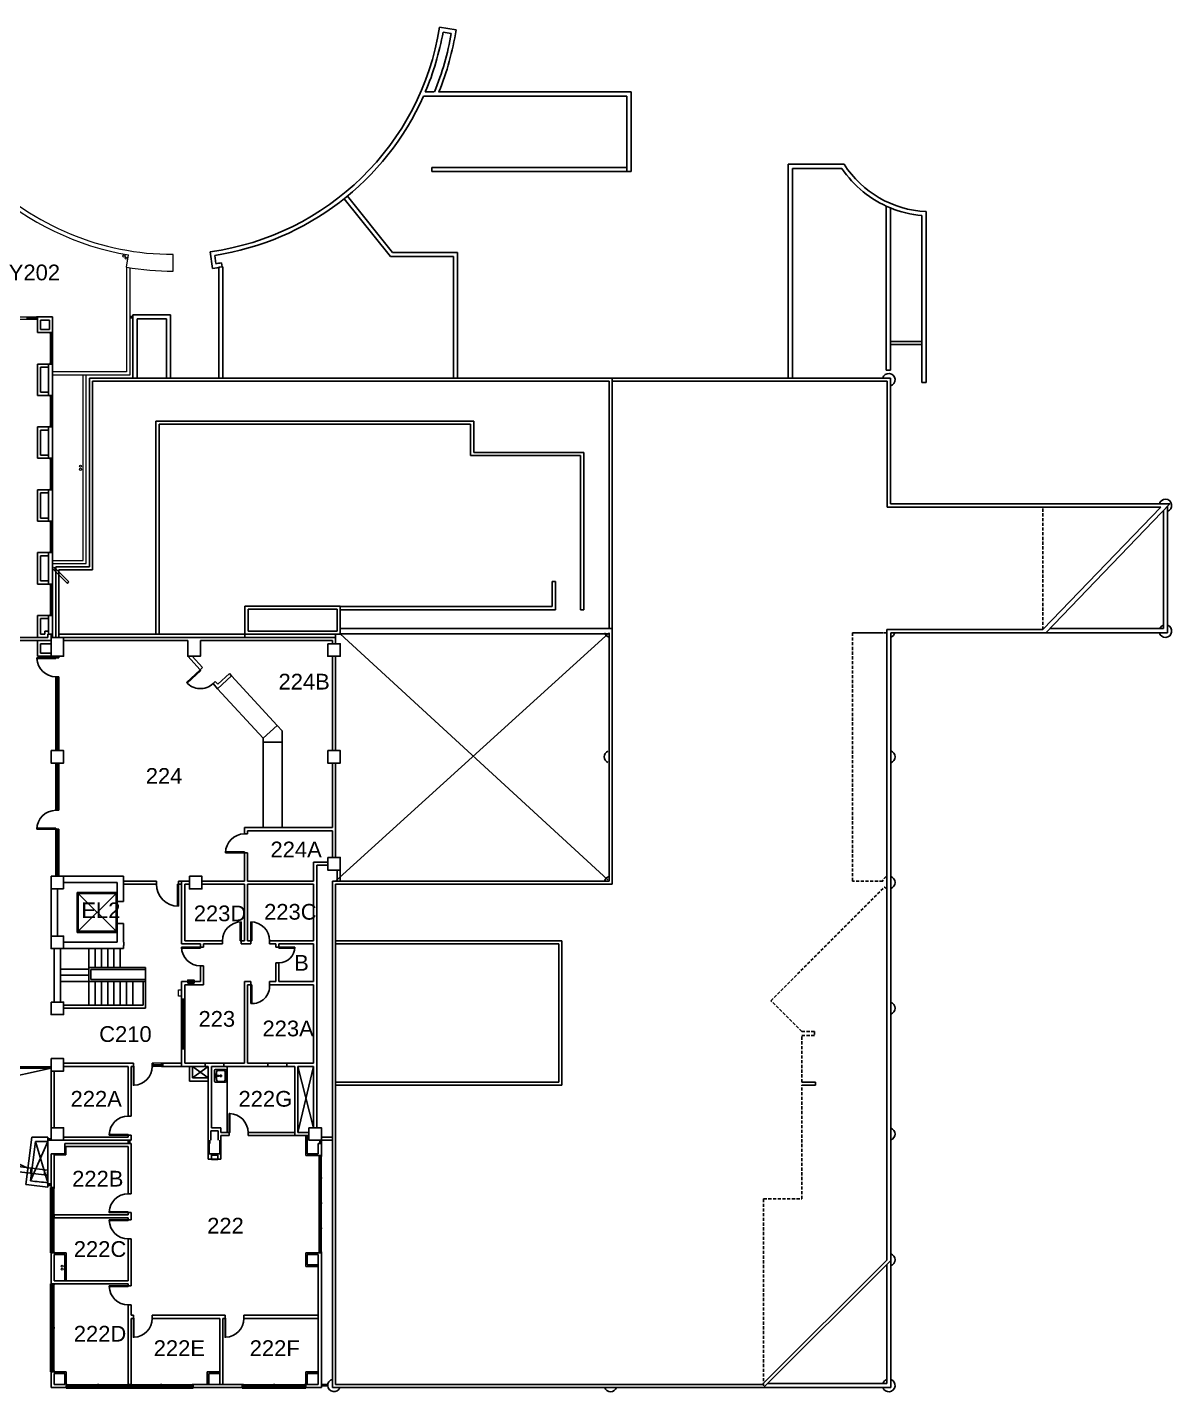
# Model space of a CAD drawing. Header units: inches. Extents: x -5348 to -704, y -6710 to -3321.
# Drawn here: x -2888 to -704, y -5925 to -3321 of the extents above; entities that cross this region are included whole.
import ezdxf

# ---------------------------------------------------------------- set-up
doc = ezdxf.new("R2010")
doc.units = ezdxf.units.IN
doc.header["$LTSCALE"] = 48
doc.header["$MEASUREMENT"] = 0
doc.linetypes.add('HIDDEN2', pattern=[0.1875, 0.125, -0.0625])
for name, color, linetype in [('A-DOOR', 4, 'Continuous'), ('A-FLOR-CASE', 3, 'Continuous'), ('A-FLOR-OPNG', 1, 'Continuous'), ('A-GLAZ-FRME', 6, 'Continuous'), ('A-GLAZ-FRME-EXTR', 2, 'Continuous'), ('A-GLAZ-GLSS', 3, 'Continuous'), ('A-PFLR-TEXT', 7, 'Continuous'), ('A-ROOF-2', 2, 'Continuous'), ('A-WALL', 5, 'Continuous'), ('A-WALL-BELOW', 2, 'HIDDEN2'), ('AE-COLS', 3, 'Continuous'), ('AE-FLOR-STRS', 2, 'Continuous'), ('AE-ROOF', 1, 'Continuous'), ('AE-WALL', 3, 'Continuous'), ('F-hydrant', 1, 'Continuous')]:
    doc.layers.add(name, color=color, linetype=linetype)
for name, color, linetype, lineweight in [('A-FLOR-joint', 1, 'Continuous', 25), ('A-GLAZ-SILL', 6, 'Continuous', 5), ('A-PHONE', 1, 'Continuous', 5), ('A-Wall-Blow', 3, 'Continuous', 13), ('A-Wall-Comp', 8, 'Continuous', 25), ('AE-GLAZ', 1, 'Continuous', 13), ('AN-FLOR-HRAL', 4, 'Continuous', 5), ('P-EQPM-2', 2, 'Continuous', 13)]:
    doc.layers.add(name, color=color, linetype=linetype, lineweight=lineweight)
doc.styles.add('ATT', font='txt')
doc.styles.get("Standard").update_dxf_attribs({"font": 'arial.ttf'})

# ---------------------------------------------------------------- blocks, each defined once
blk = doc.blocks.new('d_dr90')
blk.add_lwpolyline([(0, 0), (0.033, 0), (0.033, 1), (0, 1)], close=True)
blk.add_arc((0, 0), 1, 0, 88.09085)
blk = doc.blocks.new('15PSNK03')
at = {"color": 0, "linetype": 'ByBlock'}
for p, q in [((0, 10.75), (0, -10.25)), ((20.5, 12.25), (1.5, 12.25)), ((2, -1.25), (2, 1.75)), ((9, 0.75), (3, 1.75)), ((4, 1.5), (4, 7.75)), ((7, 10.75), (17.5, 10.75)), ((9, -0.25), (9, 0.75)), ((20.5, 7.75), (20.5, -7.25)), ((22, -10.25), (22, 10.75)), ((1.5, -11.75), (20.5, -11.75)), ((3, -1.25), (9, -0.25)), ((4, -7.25), (4, -1)), ((17.5, -10.25), (7, -10.25))]:
    blk.add_line(p, q, dxfattribs=at)
for centre, radius in [((2.5, 2.75), 1), ((12, 0.25), 1.5), ((2.5, -2.25), 1)]:
    blk.add_circle(centre, radius, dxfattribs=at)
for centre, radius, start, end in [((1.5, 10.75), 1.5, 90, 180), ((7, 7.75), 3, 90, 180), ((17.5, 7.75), 3, 0, 90), ((20.5, 10.75), 1.5, 0, 90), ((1.5, -10.25), 1.5, 180, 270), ((7, -7.25), 3, 180, 270), ((17.5, -7.25), 3, 270, 0), ((20.5, -10.25), 1.5, 270, 0)]:
    blk.add_arc(centre, radius, start, end, dxfattribs=at)
at = {"color": 0, "linetype": 'ByBlock', "style": 'ATT'}
for tag, p, flags in [('ROOM_NUMBER', (0, -31), 1), ('ITEM', (0, -22), 3)]:
    blk.add_attdef(tag, p, '', height=6, dxfattribs=dict(at, flags=flags))

msp = doc.modelspace()

# ---------------------------------------------------------------- linework, layer by layer
at = {"layer": 'A-DOOR'}
for p, q in [((-2558.1, -4547.1), (-2584.6, -4571.5)), ((-2556.8, -4548.6), (-2583.3, -4573)), ((-2556.8, -4548.6), (-2558.1, -4547.1)), ((-2833.8, -4849.4), (-2869.8, -4849.4)), ((-2833.8, -4851.4), (-2869.8, -4851.4)), ((-2833.8, -4849.4), (-2833.8, -4851.4)), ((-2473.8, -4894.4), (-2509.8, -4894.4)), ((-2473.8, -4896.4), (-2509.8, -4896.4)), ((-2473.8, -4894.4), (-2473.8, -4896.4)), ((-2601.8, -4956.4), (-2601.8, -4998.4)), ((-2601.8, -4956.4), (-2599.8, -4956.4)), ((-2599.8, -4956.4), (-2599.8, -4998.4)), ((-2481.8, -5064.4), (-2481.8, -5028.4)), ((-2479.8, -5064.4), (-2479.8, -5028.4)), ((-2461.8, -5064.4), (-2461.8, -5028.4)), ((-2459.8, -5064.4), (-2459.8, -5028.4)), ((-2557.8, -5076.4), (-2593.8, -5076.4)), ((-2557.8, -5078.4), (-2593.8, -5078.4)), ((-2557.8, -5078.4), (-2557.8, -5076.4)), ((-2481.8, -5064.4), (-2479.8, -5064.4)), ((-2459.8, -5064.4), (-2461.8, -5064.4)), ((-2407.8, -5078.4), (-2407.8, -5076.4)), ((-2407.8, -5076.4), (-2377.8, -5076.4)), ((-2407.8, -5078.4), (-2377.8, -5078.4)), ((-2459.8, -5148.4), (-2461.8, -5148.4)), ((-2461.8, -5148.4), (-2461.8, -5184.4)), ((-2459.8, -5148.4), (-2459.8, -5184.4))]:
    msp.add_line(p, q, dxfattribs=at)
for centre, radius, start, end in [((-2558.1, -4547.1), 36, 222.618, 312.618), ((-2833.8, -4851.4), 36, 90, 180), ((-2473.8, -4896.4), 36, 90, 180), ((-2599.8, -4956.4), 42, 180, 270), ((-2479.8, -5064.4), 36, 90, 180), ((-2461.8, -5064.4), 36, 0, 90), ((-2557.8, -5076.4), 36, 180, 270), ((-2407.8, -5076.4), 30, 270, 0), ((-2459.3, -5150.9), 33.6, 265.7747, 4.2253)]:
    msp.add_arc(centre, radius, start, end, dxfattribs=at)
at = {"layer": 'A-FLOR-CASE'}
msp.add_line((-2506.8, -5430.4), (-2506.8, -5304.4), dxfattribs=at)
at = {"layer": 'A-FLOR-joint'}
for p, q in [((-2686.8, -3872.4), (-2692.8, -3872.4)), ((-2686.8, -3875.4), (-2692.8, -3875.4)), ((-2842.8, -4479.4), (-2842.8, -4485.4)), ((-2839.8, -4479.4), (-2839.8, -4485.4)), ((-2827.8, -4479.4), (-2472.8, -4479.4)), ((-2472.8, -4479.4), (-2472.8, -4485.4)), ((-2299.8, -4485.4), (-2299.8, -4479.4)), ((-3072.9, -4491.4), (-2868.8, -4491.4)), ((-3058.8, -4485.4), (-2868.8, -4485.4)), ((-2296.8, -4929.4), (-2296.8, -4950.4)), ((-2290.8, -4929.4), (-2290.8, -4950.4)), ((-2848.8, -5442.4), (-2842.8, -5442.4)), ((-2326.8, -5439.4), (-2305.8, -5439.4)), ((-2848.8, -5445.4), (-2695.8, -5445.4)), ((-2848.8, -5526.6), (-2848.8, -5447.4)), ((-2810.8, -5451.4), (-2695.8, -5451.4)), ((-2695.8, -5451.4), (-2695.8, -5445.4)), ((-2692.8, -5451.4), (-2692.8, -5445.4)), ((-2542.8, -5451.4), (-2542.8, -5445.4)), ((-2539.8, -5451.4), (-2539.8, -5445.4)), ((-2520.8, -5451.4), (-2520.8, -5445.4)), ((-2518.8, -5451.4), (-2518.8, -5445.4)), ((-2356.8, -5451.4), (-2356.8, -5445.4)), ((-2353.8, -5451.4), (-2353.8, -5445.4)), ((-2329.8, -5451.4), (-2329.8, -5445.4)), ((-2326.8, -5451.4), (-2326.8, -5445.4)), ((-2326.8, -5445.4), (-2305.8, -5445.4)), ((-2848.8, -5528.6), (-2842.8, -5528.6)), ((-2848.8, -5531.6), (-2842.8, -5531.6)), ((-2326.8, -5911.4), (-2314.8, -5911.4)), ((-2326.8, -5914.4), (-2314.8, -5914.4))]:
    msp.add_line(p, q, dxfattribs=at)
at = {"layer": 'A-FLOR-OPNG'}
for p, q in [((-2790.8, -5046.4), (-2718.8, -4974.4)), ((-2718.8, -5046.4), (-2790.8, -4974.4)), ((-3298.8, -5307.4), (-2887, -5498.7)), ((-2842.8, -5307.4), (-3298.8, -5409.4)), ((-2572.8, -5326.4), (-2542.8, -5304.4)), ((-2572.8, -5304.4), (-2542.8, -5326.4)), ((-2881.9, -5522.9), (-2848.8, -5447.4)), ((-2848.8, -5526.6), (-2872.6, -5447.4))]:
    msp.add_line(p, q, dxfattribs=at)
at = {"layer": 'A-GLAZ-FRME'}
for points in [[(-2870.8, -3877.9), (-2870.8, -3873.4), (-2868.8, -3873.4), (-2868.8, -3877.9)], [(-2839.8, -3905.4), (-2844.3, -3905.4), (-2844.3, -3903.4), (-2839.8, -3903.4)], [(-2839.8, -3963.4), (-2844.3, -3963.4), (-2844.3, -3961.4), (-2839.8, -3961.4)], [(-2839.8, -4025.4), (-2844.3, -4025.4), (-2844.3, -4023.4), (-2839.8, -4023.4)], [(-2839.8, -4083.4), (-2844.3, -4083.4), (-2844.3, -4081.4), (-2839.8, -4081.4)], [(-2839.8, -4145.4), (-2844.3, -4145.4), (-2844.3, -4143.4), (-2839.8, -4143.4)], [(-2839.8, -4203.4), (-2844.3, -4203.4), (-2844.3, -4201.4), (-2839.8, -4201.4)], [(-2839.8, -4265.4), (-2844.3, -4265.4), (-2844.3, -4263.4), (-2839.8, -4263.4)], [(-2839.8, -4323.4), (-2844.3, -4323.4), (-2844.3, -4321.4), (-2839.8, -4321.4)], [(-2839.8, -4385.4), (-2844.3, -4385.4), (-2844.3, -4383.4), (-2839.8, -4383.4)], [(-2839.8, -4443.4), (-2844.3, -4443.4), (-2844.3, -4441.4), (-2839.8, -4441.4)], [(-2326.8, -5476.4), (-2331.3, -5476.4), (-2331.3, -5474.4), (-2326.8, -5474.4)], [(-2326.8, -5518.4), (-2331.3, -5518.4), (-2331.3, -5516.4), (-2326.8, -5516.4)], [(-2836.8, -5537.4), (-2841.3, -5537.4), (-2841.3, -5535.4), (-2836.8, -5535.4)], [(-2326.8, -5566.4), (-2331.3, -5566.4), (-2331.3, -5564.4), (-2326.8, -5564.4)], [(-2836.8, -5591.4), (-2841.3, -5591.4), (-2841.3, -5589.4), (-2836.8, -5589.4)], [(-2326.8, -5614.4), (-2331.3, -5614.4), (-2331.3, -5612.4), (-2326.8, -5612.4)], [(-2836.8, -5658.4), (-2841.3, -5658.4), (-2841.3, -5660.4), (-2836.8, -5660.4)], [(-2326.8, -5660.4), (-2331.3, -5660.4), (-2331.3, -5658.4), (-2326.8, -5658.4)], [(-2836.8, -5721.4), (-2841.3, -5721.4), (-2841.3, -5719.4), (-2836.8, -5719.4)], [(-2836.8, -5804.4), (-2841.3, -5804.4), (-2841.3, -5802.4), (-2836.8, -5802.4)], [(-2836.8, -5887.4), (-2841.3, -5887.4), (-2841.3, -5885.4), (-2836.8, -5885.4)], [(-2811.8, -5911.4), (-2811.8, -5915.9), (-2813.8, -5915.9), (-2813.8, -5911.4)], [(-2751.8, -5911.4), (-2751.8, -5915.9), (-2753.8, -5915.9), (-2753.8, -5911.4)], [(-2691.8, -5911.4), (-2691.8, -5915.9), (-2693.8, -5915.9), (-2693.8, -5911.4)], [(-2633.8, -5911.4), (-2633.8, -5915.9), (-2631.8, -5915.9), (-2631.8, -5911.4)], [(-2573.8, -5911.4), (-2573.8, -5915.9), (-2571.8, -5915.9), (-2571.8, -5911.4)], [(-2475.8, -5911.4), (-2475.8, -5915.9), (-2477.8, -5915.9), (-2477.8, -5911.4)], [(-2415.8, -5911.4), (-2415.8, -5915.9), (-2417.8, -5915.9), (-2417.8, -5911.4)], [(-2356.8, -5911.4), (-2356.8, -5915.9), (-2358.8, -5915.9), (-2358.8, -5911.4)]]:
    msp.add_lwpolyline(points, close=True, dxfattribs=at)
at = {"layer": 'A-GLAZ-FRME-EXTR'}
for points in [[(-2647.8, -5304.4), (-2647.8, -5298.4), (-2649.8, -5298.4), (-2649.8, -5304.4)], [(-2629.8, -5304.4), (-2629.8, -5298.4), (-2631.8, -5298.4), (-2631.8, -5304.4)]]:
    msp.add_lwpolyline(points, close=True, dxfattribs=at)
at = {"layer": 'A-GLAZ-GLSS'}
for p, q in [((-2889.8, -3875.6), (-2870.8, -3875.6)), ((-2842.1, -3905.4), (-2842.1, -3961.4)), ((-2842.1, -4025.4), (-2842.1, -4081.4)), ((-2842.1, -4145.4), (-2842.1, -4201.4)), ((-2842.1, -4265.4), (-2842.1, -4321.4)), ((-2842.1, -4385.4), (-2842.1, -4441.4)), ((-2593.8, -5142.4), (-2593.8, -5175.9)), ((-2593.8, -5175.9), (-2587.8, -5175.9)), ((-2590.8, -5175.9), (-2590.8, -5270.9)), ((-2593.8, -5304.4), (-2593.8, -5270.9)), ((-2593.8, -5270.9), (-2587.8, -5270.9)), ((-2631.8, -5301.4), (-2647.8, -5301.4)), ((-2329.1, -5516.4), (-2329.1, -5476.4)), ((-2329.1, -5564.4), (-2329.1, -5518.4)), ((-2839.1, -5589.4), (-2839.1, -5537.4)), ((-2329.1, -5612.4), (-2329.1, -5566.4)), ((-2839.1, -5591.4), (-2839.1, -5658.4)), ((-2329.1, -5658.4), (-2329.1, -5614.4)), ((-2839.1, -5802.4), (-2839.1, -5721.4)), ((-2839.1, -5885.4), (-2839.1, -5804.4)), ((-2811.8, -5913.6), (-2753.8, -5913.6)), ((-2751.8, -5913.6), (-2693.8, -5913.6)), ((-2633.8, -5913.6), (-2691.8, -5913.6)), ((-2573.8, -5913.6), (-2631.8, -5913.6)), ((-2475.8, -5913.6), (-2417.8, -5913.6)), ((-2415.8, -5913.6), (-2358.8, -5913.6))]:
    msp.add_line(p, q, dxfattribs=at)
at = {"layer": 'A-GLAZ-SILL'}
for p, q in [((-3022.8, -3873.4), (-2868.8, -3873.4)), ((-3022.8, -3877.9), (-2868.8, -3877.9)), ((-2844.3, -3903.4), (-2844.3, -3963.4)), ((-2839.8, -3903.4), (-2839.8, -3963.4)), ((-2844.3, -4023.4), (-2844.3, -4083.4)), ((-2839.8, -4023.4), (-2839.8, -4083.4)), ((-2844.3, -4143.4), (-2844.3, -4203.4)), ((-2839.8, -4143.4), (-2839.8, -4203.4)), ((-2844.3, -4263.4), (-2844.3, -4323.4)), ((-2839.8, -4263.4), (-2839.8, -4323.4)), ((-2844.3, -4383.4), (-2844.3, -4443.4)), ((-2839.8, -4383.4), (-2839.8, -4443.4)), ((-2631.8, -5298.4), (-2647.8, -5298.4)), ((-2631.8, -5304.4), (-2647.8, -5304.4)), ((-2331.3, -5660.4), (-2331.3, -5474.4)), ((-2326.8, -5660.4), (-2326.8, -5474.4)), ((-2843.8, -5660.4), (-2843.8, -5535.4)), ((-2842.8, -5535.4), (-2843.8, -5535.4)), ((-2841.3, -5660.4), (-2841.3, -5535.4)), ((-2836.8, -5660.4), (-2836.8, -5535.4)), ((-2842.8, -5660.4), (-2843.8, -5660.4)), ((-2843.8, -5887.4), (-2843.8, -5719.4)), ((-2842.8, -5719.4), (-2843.8, -5719.4)), ((-2841.3, -5887.4), (-2841.3, -5719.4)), ((-2836.8, -5887.4), (-2836.8, -5719.4)), ((-2842.8, -5887.4), (-2843.8, -5887.4)), ((-2813.8, -5911.4), (-2571.8, -5911.4)), ((-2477.8, -5911.4), (-2356.8, -5911.4)), ((-2813.8, -5915.9), (-2571.8, -5915.9)), ((-2813.8, -5918.4), (-2813.8, -5917.4)), ((-2813.8, -5918.4), (-2571.8, -5918.4)), ((-2571.8, -5918.4), (-2571.8, -5917.4)), ((-2477.8, -5915.9), (-2356.8, -5915.9)), ((-2477.8, -5917.4), (-2477.8, -5918.4)), ((-2477.8, -5918.4), (-2356.8, -5918.4)), ((-2356.8, -5918.4), (-2356.8, -5917.4))]:
    msp.add_line(p, q, dxfattribs=at)
at = {"layer": 'A-PHONE', "ltscale": 10}
msp.add_lwpolyline([(-2593.8, -5158.1), (-2593.8, -5170.1), (-2599.8, -5170.1), (-2599.8, -5158.1)], close=True, dxfattribs=at)
at = {"layer": 'A-ROOF-2'}
msp.add_line((-2642.6, -4479.4), (-2636.6, -4479.4), dxfattribs=at)
at = {"layer": 'A-WALL'}
for p, q in [((-2868.8, -3873.4), (-2868.8, -3903.4)), ((-2868.8, -3873.4), (-2839.8, -3873.4)), ((-2862.8, -3879.4), (-2862.8, -3897.4)), ((-2862.8, -3879.4), (-2845.8, -3879.4)), ((-2845.8, -3897.4), (-2845.8, -3879.4)), ((-2839.8, -3903.4), (-2839.8, -3873.4)), ((-2868.8, -3903.4), (-2839.8, -3903.4)), ((-2862.8, -3897.4), (-2845.8, -3897.4)), ((-2868.8, -3963.4), (-2868.8, -4023.4)), ((-2845.8, -3963.4), (-2868.8, -3963.4)), ((-2847.8, -3969.4), (-2862.8, -3969.4)), ((-2862.8, -3969.4), (-2862.8, -4017.4)), ((-2847.8, -4023.4), (-2847.8, -3963.4)), ((-2846.8, -3963.4), (-2839.8, -3963.4)), ((-2839.8, -4023.4), (-2839.8, -3963.4)), ((-2845.8, -4023.4), (-2868.8, -4023.4)), ((-2847.8, -4017.4), (-2862.8, -4017.4)), ((-2846.8, -4023.4), (-2839.8, -4023.4)), ((-2845.8, -4083.4), (-2868.8, -4083.4)), ((-2868.8, -4083.4), (-2868.8, -4143.4)), ((-2862.8, -4089.4), (-2862.8, -4137.4)), ((-2847.8, -4089.4), (-2862.8, -4089.4)), ((-2847.8, -4143.4), (-2847.8, -4083.4)), ((-2846.8, -4083.4), (-2839.8, -4083.4)), ((-2839.8, -4143.4), (-2839.8, -4083.4)), ((-2847.8, -4137.4), (-2862.8, -4137.4)), ((-2845.8, -4143.4), (-2868.8, -4143.4)), ((-2846.8, -4143.4), (-2839.8, -4143.4)), ((-2845.8, -4203.4), (-2868.8, -4203.4)), ((-2868.8, -4203.4), (-2868.8, -4263.4)), ((-2862.8, -4209.4), (-2862.8, -4257.4)), ((-2847.8, -4209.4), (-2862.8, -4209.4)), ((-2847.8, -4263.4), (-2847.8, -4203.4)), ((-2846.8, -4203.4), (-2839.8, -4203.4)), ((-2839.8, -4263.4), (-2839.8, -4203.4)), ((-2845.8, -4263.4), (-2868.8, -4263.4)), ((-2847.8, -4257.4), (-2862.8, -4257.4)), ((-2846.8, -4263.4), (-2839.8, -4263.4)), ((-2845.8, -4323.4), (-2868.8, -4323.4)), ((-2868.8, -4323.4), (-2868.8, -4383.4)), ((-2847.8, -4383.4), (-2847.8, -4323.4)), ((-2846.8, -4323.4), (-2839.8, -4323.4)), ((-2839.8, -4383.4), (-2839.8, -4323.4)), ((-2862.8, -4329.4), (-2862.8, -4377.4)), ((-2847.8, -4329.4), (-2862.8, -4329.4)), ((-2845.8, -4383.4), (-2868.8, -4383.4)), ((-2847.8, -4377.4), (-2862.8, -4377.4)), ((-2846.8, -4383.4), (-2839.8, -4383.4)), ((-2845.8, -4443.4), (-2868.8, -4443.4)), ((-2868.8, -4443.4), (-2868.8, -4485.4)), ((-2862.8, -4449.4), (-2862.8, -4479.4)), ((-2847.8, -4449.4), (-2862.8, -4449.4)), ((-2847.8, -4479.4), (-2847.8, -4443.4)), ((-2846.8, -4443.4), (-2839.8, -4443.4)), ((-2839.8, -4479.4), (-2839.8, -4443.4)), ((-2862.8, -4479.4), (-2854.8, -4479.4)), ((-2847.8, -4473.4), (-2854.8, -4473.4)), ((-2854.8, -4479.4), (-2854.8, -4473.4)), ((-2839.8, -4479.4), (-2848.8, -4479.4)), ((-2848.8, -4485.4), (-2848.8, -4479.4)), ((-2868.8, -4485.4), (-2848.8, -4485.4)), ((-2868.8, -4491.4), (-2842.8, -4491.4)), ((-2868.8, -4521.4), (-2868.8, -4491.4)), ((-2862.8, -4515.4), (-2862.8, -4497.4)), ((-2862.8, -4497.4), (-2842.8, -4497.4)), ((-2842.8, -4521.4), (-2868.8, -4521.4)), ((-2842.8, -4515.4), (-2862.8, -4515.4)), ((-2842.8, -5313.4), (-2842.8, -5421.4)), ((-2836.8, -5313.4), (-2836.8, -5421.4)), ((-2818.8, -5298.4), (-2685.8, -5298.4)), ((-2818.8, -5304.4), (-2695.8, -5304.4)), ((-2726.8, -5298.4), (-2685.8, -5298.4)), ((-2695.8, -5399.4), (-2695.8, -5304.4)), ((-2689.8, -5304.4), (-2685.8, -5304.4)), ((-2689.8, -5399.4), (-2689.8, -5304.4)), ((-2685.8, -5304.4), (-2685.8, -5298.4)), ((-2629.8, -5298.4), (-2593.8, -5298.4)), ((-2629.8, -5304.4), (-2593.8, -5304.4)), ((-2578.8, -5304.4), (-2578.8, -5332.4)), ((-2572.8, -5304.4), (-2572.8, -5326.4)), ((-2512.8, -5298.4), (-2548.8, -5298.4)), ((-2548.8, -5298.4), (-2548.8, -5304.4)), ((-2548.8, -5304.4), (-2542.8, -5304.4)), ((-2542.8, -5304.4), (-2542.8, -5445.4)), ((-2536.8, -5421.4), (-2536.8, -5304.4)), ((-2536.8, -5304.4), (-2512.8, -5304.4)), ((-2512.8, -5304.4), (-2512.8, -5298.4)), ((-2578.8, -5332.4), (-2542.8, -5332.4)), ((-2572.8, -5326.4), (-2542.8, -5326.4)), ((-2695.8, -5399.4), (-2689.8, -5399.4)), ((-2890.8, -5529.8), (-2879.7, -5439.4)), ((-2848.8, -5439.4), (-2879.7, -5439.4)), ((-2848.8, -5447.4), (-2848.8, -5439.4)), ((-2818.8, -5439.4), (-2695.8, -5439.4)), ((-2695.8, -5439.4), (-2695.8, -5435.4)), ((-2695.8, -5435.4), (-2689.8, -5435.4)), ((-2689.8, -5445.4), (-2689.8, -5435.4)), ((-2537.8, -5427.4), (-2523.8, -5427.4)), ((-2537.8, -5427.4), (-2537.8, -5445.4)), ((-2518.8, -5421.4), (-2536.8, -5421.4)), ((-2523.8, -5445.4), (-2523.8, -5427.4)), ((-2518.8, -5430.4), (-2518.8, -5421.4)), ((-2502.8, -5430.4), (-2518.8, -5430.4)), ((-2502.8, -5436.4), (-2518.8, -5436.4)), ((-2518.8, -5436.4), (-2518.8, -5445.4)), ((-2502.8, -5430.4), (-2502.8, -5436.4)), ((-2466.8, -5430.4), (-2466.8, -5436.4)), ((-2377.8, -5430.4), (-2466.8, -5430.4)), ((-2377.8, -5436.4), (-2466.8, -5436.4)), ((-2356.8, -5436.4), (-2356.8, -5445.4)), ((-2353.8, -5436.4), (-2353.8, -5445.4)), ((-2881.9, -5522.9), (-2872.6, -5447.4)), ((-2848.8, -5447.4), (-2872.6, -5447.4)), ((-2818.8, -5445.4), (-2689.8, -5445.4)), ((-2816.8, -5451.4), (-2695.8, -5451.4)), ((-2816.8, -5471.4), (-2816.8, -5451.4)), ((-2814.8, -5457.4), (-2695.8, -5457.4)), ((-2814.8, -5473.4), (-2814.8, -5457.4)), ((-2695.8, -5451.4), (-2689.8, -5451.4)), ((-2695.8, -5547.4), (-2695.8, -5457.4)), ((-2689.8, -5547.4), (-2689.8, -5451.4)), ((-2542.8, -5451.4), (-2542.8, -5481.4)), ((-2540.8, -5451.4), (-2540.8, -5471.4)), ((-2520.8, -5451.4), (-2520.8, -5471.4)), ((-2518.8, -5451.4), (-2518.8, -5481.4)), ((-2356.8, -5451.4), (-2356.8, -5474.4)), ((-2353.8, -5451.4), (-2353.8, -5471.4)), ((-2332.8, -5471.4), (-2332.8, -5451.4)), ((-2332.8, -5451.4), (-2326.8, -5451.4)), ((-2326.8, -5474.4), (-2326.8, -5451.4)), ((-3066.3, -5485.8), (-2856, -5511.6)), ((-3064.3, -5476), (-2854.8, -5501.7)), ((-2842.8, -5535.4), (-2842.8, -5471.4)), ((-2842.8, -5471.4), (-2816.8, -5471.4)), ((-2836.8, -5535.4), (-2836.8, -5473.4)), ((-2836.8, -5473.4), (-2814.8, -5473.4)), ((-2518.8, -5481.4), (-2542.8, -5481.4)), ((-2520.8, -5471.4), (-2540.8, -5471.4)), ((-2326.8, -5474.4), (-2356.8, -5474.4)), ((-2332.8, -5471.4), (-2353.8, -5471.4)), ((-2848.8, -5534.6), (-2848.8, -5526.6)), ((-2842.8, -5535.4), (-2836.8, -5535.4)), ((-2695.8, -5547.4), (-2689.8, -5547.4)), ((-2836.8, -5587.4), (-2695.8, -5587.4)), ((-2836.8, -5587.4), (-2836.8, -5593.4)), ((-2836.8, -5593.4), (-2695.8, -5593.4)), ((-2695.8, -5587.4), (-2695.8, -5583.4)), ((-2695.8, -5583.4), (-2689.8, -5583.4)), ((-2695.8, -5597.4), (-2695.8, -5593.4)), ((-2695.8, -5597.4), (-2689.8, -5597.4)), ((-2689.8, -5597.4), (-2689.8, -5583.4)), ((-2695.8, -5633.4), (-2689.8, -5633.4)), ((-2695.8, -5633.4), (-2695.8, -5713.4)), ((-2689.8, -5633.4), (-2689.8, -5723.4)), ((-2813.8, -5660.4), (-2842.8, -5660.4)), ((-2842.8, -5660.4), (-2842.8, -5719.4)), ((-2816.8, -5663.4), (-2836.8, -5663.4)), ((-2836.8, -5713.4), (-2836.8, -5663.4)), ((-2816.8, -5713.4), (-2816.8, -5663.4)), ((-2813.8, -5713.4), (-2813.8, -5660.4)), ((-2326.8, -5660.4), (-2356.8, -5660.4)), ((-2356.8, -5660.4), (-2356.8, -5686.4)), ((-2332.8, -5663.4), (-2353.8, -5663.4)), ((-2353.8, -5663.4), (-2353.8, -5683.4)), ((-2332.8, -5911.4), (-2332.8, -5663.4)), ((-2326.8, -5889.4), (-2326.8, -5660.4)), ((-2356.8, -5686.4), (-2332.8, -5686.4)), ((-2353.8, -5683.4), (-2332.8, -5683.4)), ((-2842.8, -5719.4), (-2695.8, -5719.4)), ((-2836.8, -5713.4), (-2695.8, -5713.4)), ((-2695.8, -5719.4), (-2695.8, -5723.4)), ((-2695.8, -5723.4), (-2689.8, -5723.4)), ((-2695.8, -5759.4), (-2695.8, -5911.4)), ((-2695.8, -5759.4), (-2689.8, -5759.4)), ((-2689.8, -5759.4), (-2689.8, -5779.4)), ((-2689.8, -5779.4), (-2685.8, -5779.4)), ((-2685.8, -5785.4), (-2685.8, -5779.4)), ((-2649.8, -5785.4), (-2649.8, -5779.4)), ((-2649.8, -5779.4), (-2510.8, -5779.4)), ((-2510.8, -5785.4), (-2510.8, -5779.4)), ((-2474.8, -5779.4), (-2332.8, -5779.4)), ((-2474.8, -5785.4), (-2474.8, -5779.4)), ((-2689.8, -5785.4), (-2689.8, -5911.4)), ((-2685.8, -5785.4), (-2689.8, -5785.4)), ((-2649.8, -5785.4), (-2520.8, -5785.4)), ((-2520.8, -5785.4), (-2520.8, -5911.4)), ((-2514.8, -5785.4), (-2510.8, -5785.4)), ((-2514.8, -5785.4), (-2514.8, -5911.4)), ((-2474.8, -5785.4), (-2332.8, -5785.4)), ((-2813.8, -5887.4), (-2842.8, -5887.4)), ((-2842.8, -5887.4), (-2842.8, -5917.4)), ((-2816.8, -5890.4), (-2836.8, -5890.4)), ((-2836.8, -5890.4), (-2836.8, -5911.4)), ((-2836.8, -5911.4), (-2816.8, -5911.4)), ((-2816.8, -5911.4), (-2816.8, -5890.4)), ((-2813.8, -5917.4), (-2813.8, -5887.4)), ((-2695.8, -5911.4), (-2689.8, -5911.4)), ((-2695.8, -5911.4), (-2689.8, -5911.4)), ((-2477.8, -5911.4), (-2571.8, -5911.4)), ((-2571.8, -5917.4), (-2571.8, -5911.4)), ((-2544.8, -5887.4), (-2544.8, -5911.4)), ((-2544.8, -5887.4), (-2520.8, -5887.4)), ((-2541.8, -5890.4), (-2541.8, -5911.4)), ((-2541.8, -5890.4), (-2520.8, -5890.4)), ((-2477.8, -5917.4), (-2477.8, -5911.4)), ((-2356.8, -5887.4), (-2332.8, -5887.4)), ((-2356.8, -5887.4), (-2356.8, -5917.4)), ((-2356.8, -5911.4), (-2332.8, -5911.4)), ((-2353.8, -5890.4), (-2332.8, -5890.4)), ((-2353.8, -5890.4), (-2353.8, -5911.4)), ((-2326.8, -5889.4), (-2326.8, -5911.4)), ((-2326.8, -5907.4), (-2326.8, -5917.4)), ((-2813.8, -5917.4), (-2842.8, -5917.4)), ((-2477.8, -5917.4), (-2571.8, -5917.4)), ((-2356.8, -5917.4), (-2326.8, -5917.4))]:
    msp.add_line(p, q, dxfattribs=at)
for points in [[(-2392.8, -5298.4), (-2392.8, -5304.4), (-2428.8, -5304.4), (-2428.8, -5298.4)], [(-2888.1, -5507.7), (-2886.9, -5497.7), (-2880.9, -5498.5), (-2882.1, -5508.4)], [(-2856, -5511.6), (-2854.8, -5501.7), (-2848.8, -5502.4), (-2850, -5512.4)]]:
    msp.add_lwpolyline(points, close=True, dxfattribs=at)
for radius, start, end in [(2307, 263.0038, 264.0536), (2299, 263.2032, 264.0329)]:
    msp.add_arc((-2609.8, -3240), radius, start, end, dxfattribs=at)
at = {"layer": 'A-WALL-BELOW'}
for p, q in [((-949.6, -4470.4), (-949.6, -4236.4)), ((-1312.8, -4476.4), (-1312.8, -4950.4)), ((-1247.8, -4476.4), (-1312.8, -4476.4)), ((-1312.8, -4950.4), (-1312.8, -4476.4)), ((-1312.8, -4476.4), (-1255.4, -4476.4)), ((-1468.8, -5178.9), (-1252.3, -4961.9)), ((-1255.4, -4950.4), (-1312.8, -4950.4)), ((-1409.8, -5237.4), (-1468.8, -5178.9)), ((-1409.8, -5237.4), (-1385.8, -5237.4)), ((-1409.8, -5334.4), (-1409.8, -5245.4)), ((-1385.8, -5245.4), (-1409.8, -5245.4)), ((-1385.8, -5237.4), (-1385.8, -5245.4)), ((-1409.8, -5334.4), (-1383.8, -5334.4)), ((-1383.8, -5334.4), (-1409.8, -5334.4)), ((-1383.8, -5334.4), (-1383.8, -5340.4)), ((-1383.8, -5340.4), (-1383.8, -5334.4)), ((-1409.8, -5557.4), (-1409.8, -5340.4)), ((-1383.8, -5340.4), (-1409.8, -5340.4)), ((-1409.8, -5340.4), (-1383.8, -5340.4)), ((-1482.8, -5557.4), (-1482.8, -5917.4)), ((-1482.8, -5557.4), (-1409.8, -5557.4))]:
    msp.add_line(p, q, dxfattribs=at)
for start, end in [(109.4712, 165.5225), (225.0636, 250.5288)]:
    msp.add_arc((-1243.8, -4953.4), 12, start, end, dxfattribs=at)
at = {"layer": 'A-Wall-Blow'}
for p, q in [((-2698.8, -3778.7), (-2694.9, -3755)), ((-2609.8, -3786), (-2609.8, -3754.6)), ((-2698.8, -3778.7), (-2698.8, -3978.4)), ((-2692.8, -3779.7), (-2692.8, -3984.4)), ((-2698.8, -3978.4), (-2839.8, -3978.4)), ((-2692.8, -3984.4), (-2839.8, -3984.4)), ((-2781.8, -4338.4), (-2781.8, -3984.4)), ((-2775.8, -4344.4), (-2775.8, -3984.4)), ((-2839.8, -4338.4), (-2781.8, -4338.4)), ((-2839.8, -4344.4), (-2775.8, -4344.4)), ((-3292.8, -5307.4), (-2842.8, -5307.4))]:
    msp.add_line(p, q, dxfattribs=at)
for centre, radius, start, end in [((-2609.5, -3239.3), 514.7, 225.0748, 269.969), ((-2609.5, -3239.3), 522.7, 227.8111, 260.6015), ((-2609.8, -3240), 546, 260.6187, 270)]:
    msp.add_arc(centre, radius, start, end, dxfattribs=at)
at = {"layer": 'A-Wall-Comp'}
for p, q in [((-2101.3, -3320.5), (-2069.7, -3325.6)), ((-2094.7, -3329.7), (-2078.9, -3332.2)), ((-1743.8, -3452), (-2132.1, -3452)), ((-2111.3, -3444), (-2128.6, -3444)), ((-1795.8, -3444), (-2103.4, -3444)), ((-1735.8, -3444), (-2102.6, -3444)), ((-1743.8, -3588), (-1743.8, -3452)), ((-1735.8, -3444), (-1735.8, -3596)), ((-1743.8, -3588), (-2115.8, -3588)), ((-2115.8, -3596), (-2115.8, -3588)), ((-1743.8, -3588), (-1743.8, -3596)), ((-1329.3, -3582), (-1435.8, -3582)), ((-1435.8, -3990.4), (-1435.8, -3582)), ((-1333.6, -3590), (-1427.8, -3590)), ((-1427.8, -3990.4), (-1427.8, -3590)), ((-2115.8, -3596), (-1735.8, -3596)), ((-2277.2, -3642.7), (-2191, -3750.4)), ((-2283.4, -3647.8), (-2194.8, -3758.4)), ((-1248.8, -3975.4), (-1248.8, -3662)), ((-1240.8, -3975.4), (-1240.8, -3665.5)), ((-1172.8, -3998.4), (-1172.8, -3672.5)), ((-1180.8, -3998.4), (-1180.8, -3680)), ((-2535, -3780.9), (-2539.4, -3749.2)), ((-2191, -3750.4), (-2066.8, -3750.4)), ((-2066.8, -3990.4), (-2066.8, -3750.4)), ((-2528.2, -3771.8), (-2530.4, -3756)), ((-2516.5, -3778), (-2517.8, -3770.1)), ((-2194.8, -3758.4), (-2074.8, -3758.4)), ((-2194.8, -3758.4), (-2184.6, -3758.4)), ((-2074.8, -3990.4), (-2074.8, -3758.4)), ((-2522.8, -3779.1), (-2522.8, -3990.4)), ((-2516.5, -3778), (-2514.8, -3778)), ((-2514.8, -3778), (-2514.8, -3990.4)), ((-1240.8, -3920.4), (-1180.8, -3920.4)), ((-1240.8, -3926.4), (-1180.8, -3926.4)), ((-1248.8, -3975.4), (-1240.8, -3975.4)), ((-1180.8, -3998.4), (-1172.8, -3998.4))]:
    msp.add_line(p, q, dxfattribs=at)
for centre, radius, start, end in [((-2609.5, -3239.3), 514.7, 277.8294, 350.9216), ((-2609.5, -3239.3), 522.7, 336.9469, 350.0458), ((-2609.5, -3239.3), 538.7, 337.6692, 350.0741), ((-2609.5, -3239.3), 546.7, 338.0132, 350.9262), ((-2609.5, -3239.3), 522.7, 278.707, 335.9904), ((-1162.8, -3474.8), 206, 214.0064, 247.7505), ((-1162.8, -3474.8), 198, 212.7843, 267.105), ((-1162.8, -3474.8), 206, 247.7505, 264.9872), ((-2609.5, -3239.3), 538.7, 278.6822, 279.8107), ((-2609.5, -3239.3), 546.7, 277.8318, 279.7988)]:
    msp.add_arc(centre, radius, start, end, dxfattribs=at)
at = {"layer": 'AE-COLS'}
for p, q in [((-2842.8, -4941.4), (-2818.8, -4941.4)), ((-2842.8, -4965.4), (-2842.8, -4941.4)), ((-2818.8, -4941.4), (-2818.8, -4965.4)), ((-2842.8, -4965.4), (-2842.8, -5055.4)), ((-2818.8, -4965.4), (-2842.8, -4965.4)), ((-2830.8, -4965.4), (-2830.8, -5055.4)), ((-2716.8, -4989.4), (-2704.8, -4989.4)), ((-2716.8, -5031.4), (-2704.8, -5031.4))]:
    msp.add_line(p, q, dxfattribs=at)
for points in [[(-2842.8, -4485.4), (-2818.8, -4485.4), (-2818.8, -4521.4), (-2842.8, -4521.4), (-2842.8, -4485.4)], [(-2557.8, -4491.4), (-2557.8, -4521.4), (-2581.8, -4521.4), (-2581.8, -4491.4)], [(-2314.8, -4497.4), (-2290.8, -4497.4), (-2290.8, -4521.4), (-2314.8, -4521.4), (-2314.8, -4497.4)], [(-2842.8, -4701.4), (-2818.8, -4701.4), (-2818.8, -4725.4), (-2842.8, -4725.4), (-2842.8, -4701.4)], [(-2314.8, -4701.4), (-2290.8, -4701.4), (-2290.8, -4725.4), (-2314.8, -4725.4), (-2314.8, -4701.4)], [(-2314.8, -4905.4), (-2290.8, -4905.4), (-2290.8, -4929.4), (-2314.8, -4929.4), (-2314.8, -4905.4)], [(-2578.8, -4941.4), (-2554.8, -4941.4), (-2554.8, -4965.4), (-2578.8, -4965.4), (-2578.8, -4941.4)], [(-2842.8, -5055.4), (-2818.8, -5055.4), (-2818.8, -5079.4), (-2842.8, -5079.4), (-2842.8, -5055.4)], [(-2842.8, -5181.4), (-2818.8, -5181.4), (-2818.8, -5205.4), (-2842.8, -5205.4), (-2842.8, -5181.4)], [(-2842.8, -5289.4), (-2818.8, -5289.4), (-2818.8, -5313.4), (-2842.8, -5313.4), (-2842.8, -5289.4)], [(-2842.8, -5421.4), (-2818.8, -5421.4), (-2818.8, -5445.4), (-2842.8, -5445.4), (-2842.8, -5421.4)], [(-2350.8, -5421.4), (-2326.8, -5421.4), (-2326.8, -5445.4), (-2350.8, -5445.4), (-2350.8, -5421.4)]]:
    msp.add_lwpolyline(points, dxfattribs=at)
at = {"layer": 'AE-FLOR-STRS'}
for p, q in [((-2833.8, -4521.4), (-2833.8, -4524.4)), ((-2833.8, -4524.4), (-2827.8, -4524.4)), ((-2827.8, -4521.4), (-2827.8, -4524.4)), ((-2833.8, -4560.4), (-2827.8, -4560.4)), ((-2833.8, -4560.4), (-2833.8, -4701.4)), ((-2827.8, -4581.1), (-2833.8, -4581.1)), ((-2827.8, -4583.1), (-2833.8, -4583.1)), ((-2830.8, -4560.4), (-2830.8, -4581.1)), ((-2830.8, -4583.1), (-2830.8, -4639.7)), ((-2827.8, -4560.4), (-2827.8, -4701.4)), ((-2833.8, -4639.7), (-2827.8, -4639.7)), ((-2833.8, -4641.7), (-2827.8, -4641.7)), ((-2830.8, -4641.7), (-2830.8, -4699.4)), ((-2833.8, -4699.4), (-2827.8, -4699.4)), ((-2833.8, -4725.4), (-2833.8, -4815.4)), ((-2833.8, -4727.4), (-2827.8, -4727.4)), ((-2830.8, -4727.4), (-2830.8, -4787.4)), ((-2827.8, -4725.4), (-2827.8, -4815.4)), ((-2827.8, -4787.4), (-2833.8, -4787.4)), ((-2833.8, -4789.4), (-2827.8, -4789.4)), ((-2830.8, -4789.4), (-2830.8, -4813.4)), ((-2827.8, -4813.4), (-2833.8, -4813.4)), ((-2833.8, -4815.4), (-2827.8, -4815.4)), ((-2827.8, -4851.4), (-2833.8, -4851.4)), ((-2833.8, -4851.4), (-2833.8, -4941.4)), ((-2833.8, -4853.4), (-2827.8, -4853.4)), ((-2830.8, -4853.4), (-2830.8, -4939.4)), ((-2827.8, -4851.4), (-2827.8, -4941.4)), ((-2716.8, -4972.4), (-2792.8, -4972.4)), ((-2792.8, -4972.4), (-2792.8, -5048.4)), ((-2790.8, -4974.4), (-2790.8, -5046.4)), ((-2718.8, -4974.4), (-2790.8, -4974.4)), ((-2718.8, -5046.4), (-2718.8, -4974.4)), ((-2716.8, -5048.4), (-2716.8, -4972.4)), ((-2641.8, -4950.4), (-2704.8, -4950.4)), ((-2641.8, -4956.4), (-2704.8, -4956.4)), ((-2641.8, -4950.4), (-2641.8, -4956.4)), ((-2599.8, -4956.4), (-2599.8, -4950.4)), ((-2593.8, -4950.4), (-2599.8, -4950.4)), ((-2593.8, -4956.4), (-2599.8, -4956.4)), ((-2792.8, -5048.4), (-2716.8, -5048.4)), ((-2790.8, -5046.4), (-2718.8, -5046.4)), ((-2770.8, -5079.4), (-2770.8, -5142.4)), ((-2758.8, -5079.4), (-2758.8, -5115.4)), ((-2746.8, -5079.4), (-2746.8, -5115.4)), ((-2734.8, -5079.4), (-2734.8, -5115.4)), ((-2722.8, -5079.4), (-2722.8, -5115.4)), ((-2710.8, -5115.4), (-2710.8, -5079.4)), ((-2770.8, -5118.4), (-2824.8, -5118.4)), ((-2770.8, -5130.4), (-2824.8, -5130.4)), ((-2770.8, -5142.4), (-2824.8, -5142.4)), ((-2770.8, -5142.4), (-2770.8, -5187.4)), ((-2758.8, -5142.4), (-2758.8, -5187.4)), ((-2746.8, -5142.4), (-2746.8, -5187.4)), ((-2734.8, -5142.4), (-2734.8, -5187.4)), ((-2722.8, -5142.4), (-2722.8, -5187.4)), ((-2710.8, -5142.4), (-2710.8, -5187.4)), ((-2698.8, -5142.4), (-2698.8, -5187.4)), ((-2686.8, -5142.4), (-2686.8, -5187.4))]:
    msp.add_line(p, q, dxfattribs=at)
at = {"layer": 'AE-GLAZ'}
msp.add_line((-2502.8, -5430.4), (-2502.8, -5436.4), dxfattribs=at)
at = {"layer": 'AE-ROOF'}
for p, q in [((-2614.8, -3869.4), (-2686.8, -3869.4)), ((-2686.8, -3869.4), (-2686.8, -3990.4)), ((-2622.8, -3877.4), (-2678.8, -3877.4)), ((-2678.8, -3990.4), (-2678.8, -3877.4)), ((-2622.8, -3990.4), (-2622.8, -3877.4)), ((-2614.8, -3990.4), (-2614.8, -3869.4)), ((-1240.8, -3990.4), (-2769.8, -3990.4)), ((-2769.8, -3990.4), (-2769.8, -4350.4)), ((-1777.8, -3996.4), (-2763.8, -3996.4)), ((-2763.8, -3996.4), (-2763.8, -4356.4)), ((-1777.8, -3996.4), (-1777.8, -4468.4)), ((-1771.8, -3990.4), (-1771.8, -4468.4)), ((-1246.8, -3996.4), (-1771.8, -3996.4)), ((-1246.8, -3996.4), (-1246.8, -4236.4)), ((-1240.8, -3990.4), (-1240.8, -4230.4)), ((-2642.6, -4479.4), (-2642.6, -4072.3)), ((-2642.6, -4072.3), (-2036.1, -4072.3)), ((-2636.6, -4078.3), (-2042.1, -4078.3)), ((-2636.6, -4479.4), (-2636.6, -4078.3)), ((-2042.1, -4078.3), (-2042.1, -4138.3)), ((-2036.1, -4072.3), (-2036.1, -4132.3)), ((-2042.1, -4138.3), (-1832.1, -4138.3)), ((-2036.1, -4132.3), (-1826.1, -4132.3)), ((-1832.1, -4138.3), (-1832.1, -4432.4)), ((-1826.1, -4132.3), (-1826.1, -4432.4)), ((-724.3, -4236.4), (-1246.8, -4236.4)), ((-707.4, -4230.4), (-1240.8, -4230.4)), ((-949.6, -4470.4), (-724.3, -4236.4)), ((-707.4, -4230.4), (-944.3, -4476.4)), ((-719.8, -4468.4), (-719.8, -4243.3)), ((-711.8, -4235), (-711.8, -4476.4)), ((-2833.8, -4350.4), (-2769.8, -4350.4)), ((-2833.8, -4485.4), (-2833.8, -4350.4)), ((-2827.8, -4356.4), (-2763.8, -4356.4)), ((-2827.8, -4485.4), (-2827.8, -4356.4)), ((-1886.1, -4426.4), (-1886.1, -4378.4)), ((-1886.1, -4378.4), (-1880.1, -4378.4)), ((-1880.1, -4432.4), (-1880.1, -4378.4)), ((-2290.8, -4426.4), (-1886.1, -4426.4)), ((-2290.8, -4432.4), (-1880.1, -4432.4)), ((-1832.1, -4432.4), (-1826.1, -4432.4)), ((-1777.8, -4476.4), (-2299.8, -4950.4)), ((-1771.8, -4468.4), (-2290.8, -4468.4)), ((-2290.8, -4478.4), (-1779.8, -4948.4)), ((-1777.8, -4478.4), (-2290.8, -4478.4)), ((-1777.8, -4950.4), (-1777.8, -4476.4)), ((-1771.8, -4956.4), (-1771.8, -4468.4)), ((-1247.8, -5674.4), (-1247.8, -4470.4)), ((-1247.8, -4470.4), (-949.6, -4470.4)), ((-1239.8, -4476.4), (-944.3, -4476.4)), ((-1239.8, -5674.9), (-1239.8, -4476.4)), ((-949.8, -4476.4), (-711.8, -4476.4)), ((-719.8, -4468.4), (-936.6, -4468.4)), ((-2305.8, -5917.4), (-2305.8, -4950.4)), ((-1777.8, -4950.4), (-2305.8, -4950.4)), ((-2299.8, -5911.4), (-2299.8, -4956.4)), ((-1771.8, -4956.4), (-2299.8, -4956.4)), ((-2299.8, -5064.5), (-1867.8, -5064.5)), ((-2299.8, -5070.5), (-1873.8, -5070.5)), ((-1873.8, -5070.5), (-1873.8, -5334.4)), ((-1867.8, -5064.5), (-1867.8, -5340.4)), ((-2341.8, -5304.4), (-2371.8, -5430.4)), ((-2371.8, -5304.4), (-2341.8, -5421.4)), ((-1873.8, -5334.4), (-2299.8, -5334.4)), ((-1867.8, -5340.4), (-2299.8, -5340.4)), ((-1485.3, -5911.4), (-1247.8, -5674.4)), ((-1482.8, -5917.4), (-1239.8, -5674.9)), ((-1239.8, -5674.9), (-1239.8, -5917.4)), ((-1247.8, -5682.9), (-1247.8, -5909.4)), ((-2299.8, -5911.4), (-1485.3, -5911.4)), ((-1247.8, -5909.4), (-1474.8, -5909.4)), ((-2305.8, -5917.4), (-1482.8, -5917.4)), ((-1239.8, -5917.4), (-1482.8, -5917.4))]:
    msp.add_line(p, q, dxfattribs=at)
for centre, start, end in [((-1243.8, -3993.4), 284.4775, 165.5225), ((-715.8, -4233.4), 289.4712, 165.5225), ((-715.8, -4233.4), 204.6243, 206.6097), ((-715.8, -4233.4), 245.5521, 250.5288), ((-1774.8, -4473.4), 194.4775, 255.5225), ((-1243.8, -4473.4), 289.4712, 345.5225), ((-715.8, -4473.4), 194.4775, 70.5288), ((-715.8, -4473.4), 109.4712, 155.3757), ((-1774.8, -4713.4), 114.6243, 245.3757), ((-1243.8, -4713.4), 289.4712, 70.5288), ((-1774.8, -4953.4), 104.4775, 165.5225), ((-1243.8, -4953.4), 289.4712, 70.5288), ((-1243.8, -5193.4), 289.4712, 70.5288), ((-1243.8, -5433.4), 289.4712, 70.5288), ((-1243.8, -5673.4), 289.4712, 70.5288), ((-1243.8, -5673.4), 244.5889, 250.5288), ((-2302.8, -5913.4), 104.4775, 340.5288), ((-1243.8, -5913.4), 199.4712, 70.5288), ((-1243.8, -5913.4), 109.4712, 160.5288), ((-1774.8, -5913.4), 199.4712, 340.5288)]:
    msp.add_arc(centre, 12, start, end, dxfattribs=at)
at = {"layer": 'AE-WALL'}
for p, q in [((-2472.8, -4425.4), (-2290.8, -4425.4)), ((-2472.8, -4425.4), (-2472.8, -4479.4)), ((-2290.8, -4479.4), (-2290.8, -4425.4)), ((-2466.8, -4431.4), (-2296.8, -4431.4)), ((-2466.8, -4431.4), (-2466.8, -4473.4)), ((-2296.8, -4473.4), (-2296.8, -4431.4)), ((-2472.8, -4479.4), (-2290.8, -4479.4)), ((-2466.8, -4473.4), (-2296.8, -4473.4)), ((-2818.8, -4485.4), (-2299.8, -4485.4)), ((-2818.8, -4491.4), (-2581.8, -4491.4)), ((-2557.8, -4491.4), (-2305.8, -4491.4)), ((-2305.8, -4497.4), (-2305.8, -4491.4)), ((-2299.8, -4497.4), (-2299.8, -4485.4)), ((-2558.1, -4547.1), (-2581.8, -4521.4)), ((-2553.7, -4543.1), (-2573.7, -4521.4)), ((-2305.8, -4701.4), (-2305.8, -4521.4)), ((-2299.8, -4701.4), (-2299.8, -4521.4)), ((-2553.7, -4543.1), (-2558.1, -4547.1)), ((-2524.6, -4574.7), (-2502.5, -4554.4)), ((-2502.5, -4554.4), (-2498.4, -4558.8)), ((-2533.7, -4573.6), (-2529.3, -4569.6)), ((-2533.7, -4573.6), (-2524.9, -4583.2)), ((-2524.6, -4574.7), (-2529.3, -4569.6)), ((-2524.9, -4583.2), (-2498.4, -4558.8)), ((-2437.8, -4677.9), (-2524.9, -4583.2)), ((-2411.3, -4653.5), (-2498.4, -4558.8)), ((-2437.8, -4677.9), (-2411.3, -4653.5)), ((-2411.3, -4653.5), (-2401.8, -4663.9)), ((-2437.8, -4685.4), (-2437.8, -4677.9)), ((-2437.8, -4685.4), (-2437.8, -4848.4)), ((-2437.8, -4685.4), (-2401.8, -4685.4)), ((-2401.8, -4685.4), (-2401.8, -4663.9)), ((-2401.8, -4685.4), (-2401.8, -4848.4)), ((-2305.8, -4848.4), (-2305.8, -4725.4)), ((-2299.8, -4905.4), (-2299.8, -4725.4)), ((-2473.8, -4860.4), (-2473.8, -4848.4)), ((-2473.8, -4848.4), (-2305.8, -4848.4)), ((-2473.8, -4860.4), (-2467.8, -4860.4)), ((-2467.8, -4860.4), (-2467.8, -4854.4)), ((-2467.8, -4854.4), (-2305.8, -4854.4)), ((-2305.8, -4905.4), (-2305.8, -4854.4)), ((-2467.8, -4896.4), (-2473.8, -4896.4)), ((-2473.8, -4950.4), (-2473.8, -4896.4)), ((-2467.8, -4950.4), (-2467.8, -4896.4)), ((-2341.8, -4950.4), (-2341.8, -4914.4)), ((-2314.8, -4914.4), (-2341.8, -4914.4)), ((-2314.8, -4920.4), (-2335.8, -4920.4)), ((-2335.8, -5421.4), (-2335.8, -4920.4)), ((-2818.8, -4941.4), (-2704.8, -4941.4)), ((-2704.8, -4941.4), (-2704.8, -4989.4)), ((-2818.8, -4953.4), (-2716.8, -4953.4)), ((-2716.8, -4989.4), (-2716.8, -4953.4)), ((-2578.8, -4950.4), (-2593.8, -4950.4)), ((-2593.8, -4950.4), (-2593.8, -5070.4)), ((-2587.8, -4956.4), (-2587.8, -5064.4)), ((-2578.8, -4956.4), (-2587.8, -4956.4)), ((-2473.8, -4950.4), (-2554.8, -4950.4)), ((-2473.8, -4956.4), (-2554.8, -4956.4)), ((-2473.8, -5064.4), (-2473.8, -4956.4)), ((-2341.8, -4950.4), (-2467.8, -4950.4)), ((-2341.8, -4956.4), (-2467.8, -4956.4)), ((-2467.8, -5064.4), (-2467.8, -4956.4)), ((-2341.8, -5064.4), (-2341.8, -4956.4)), ((-2716.8, -5067.4), (-2716.8, -5031.4)), ((-2704.8, -5031.4), (-2704.8, -5067.4)), ((-2836.8, -5079.4), (-2836.8, -5181.4)), ((-2824.8, -5079.4), (-2824.8, -5181.4)), ((-2818.8, -5067.4), (-2716.8, -5067.4)), ((-2818.8, -5079.4), (-2704.8, -5079.4)), ((-2704.8, -5067.4), (-2703.8, -5067.4)), ((-2704.8, -5073.4), (-2704.8, -5079.4)), ((-2704.8, -5073.4), (-2703.8, -5073.4)), ((-2703.8, -5067.4), (-2703.8, -5073.4)), ((-2557.8, -5070.4), (-2593.8, -5070.4)), ((-2515.8, -5064.4), (-2587.8, -5064.4)), ((-2557.8, -5070.4), (-2557.8, -5076.4)), ((-2557.8, -5076.4), (-2551.8, -5076.4)), ((-2515.8, -5070.4), (-2551.8, -5070.4)), ((-2551.8, -5070.4), (-2551.8, -5076.4)), ((-2515.8, -5064.4), (-2515.8, -5070.4)), ((-2479.8, -5064.4), (-2479.8, -5070.4)), ((-2473.8, -5064.4), (-2479.8, -5064.4)), ((-2461.8, -5070.4), (-2479.8, -5070.4)), ((-2461.8, -5064.4), (-2467.8, -5064.4)), ((-2461.8, -5064.4), (-2461.8, -5070.4)), ((-2425.8, -5064.4), (-2425.8, -5070.4)), ((-2341.8, -5064.4), (-2425.8, -5064.4)), ((-2413.8, -5070.4), (-2425.8, -5070.4)), ((-2413.8, -5076.4), (-2413.8, -5070.4)), ((-2413.8, -5076.4), (-2407.8, -5076.4)), ((-2407.8, -5076.4), (-2407.8, -5070.4)), ((-2341.8, -5070.4), (-2407.8, -5070.4)), ((-2341.8, -5142.4), (-2341.8, -5070.4)), ((-2662.8, -5115.4), (-2770.8, -5115.4)), ((-2770.8, -5142.4), (-2770.8, -5115.4)), ((-2766.8, -5119.4), (-2766.8, -5138.4)), ((-2662.8, -5119.4), (-2766.8, -5119.4)), ((-2662.8, -5193.4), (-2662.8, -5115.4)), ((-2557.8, -5112.4), (-2557.8, -5142.4)), ((-2551.8, -5112.4), (-2557.8, -5112.4)), ((-2551.8, -5112.4), (-2551.8, -5148.4)), ((-2407.8, -5106.4), (-2413.8, -5106.4)), ((-2413.8, -5142.4), (-2413.8, -5106.4)), ((-2407.8, -5142.4), (-2407.8, -5106.4)), ((-2770.8, -5142.4), (-2662.8, -5142.4)), ((-2766.8, -5138.4), (-2662.8, -5138.4)), ((-2666.8, -5187.4), (-2666.8, -5142.4)), ((-2557.8, -5142.4), (-2593.8, -5142.4)), ((-2593.8, -5142.4), (-2593.8, -5304.4)), ((-2551.8, -5148.4), (-2587.8, -5148.4)), ((-2587.8, -5148.4), (-2587.8, -5298.4)), ((-2461.8, -5142.4), (-2473.8, -5142.4)), ((-2473.8, -5298.4), (-2473.8, -5142.4)), ((-2461.8, -5148.4), (-2467.8, -5148.4)), ((-2467.8, -5298.4), (-2467.8, -5148.4)), ((-2461.8, -5142.4), (-2461.8, -5148.4)), ((-2425.8, -5142.4), (-2425.8, -5148.4)), ((-2413.8, -5142.4), (-2425.8, -5142.4)), ((-2341.8, -5148.4), (-2425.8, -5148.4)), ((-2341.8, -5142.4), (-2407.8, -5142.4)), ((-2341.8, -5298.4), (-2341.8, -5148.4)), ((-2818.8, -5187.4), (-2666.8, -5187.4)), ((-2818.8, -5193.4), (-2662.8, -5193.4)), ((-2647.8, -5298.4), (-2647.8, -5304.4)), ((-2593.8, -5304.4), (-2548.8, -5304.4)), ((-2587.8, -5298.4), (-2548.8, -5298.4)), ((-2512.8, -5298.4), (-2473.8, -5298.4)), ((-2512.8, -5304.4), (-2428.8, -5304.4)), ((-2467.8, -5298.4), (-2428.8, -5298.4)), ((-2392.8, -5298.4), (-2341.8, -5298.4)), ((-2392.8, -5304.4), (-2377.8, -5304.4)), ((-2377.8, -5436.4), (-2377.8, -5304.4)), ((-2371.8, -5304.4), (-2341.8, -5304.4)), ((-2371.8, -5430.4), (-2371.8, -5304.4)), ((-2341.8, -5421.4), (-2341.8, -5304.4)), ((-2377.8, -5436.4), (-2350.8, -5436.4)), ((-2371.8, -5430.4), (-2350.8, -5430.4))]:
    msp.add_line(p, q, dxfattribs=at)
at = {"layer": 'AN-FLOR-HRAL'}
for p, q in [((-3296.8, -5304.4), (-2842.8, -5304.4)), ((-3296.8, -5305.9), (-2842.8, -5305.9))]:
    msp.add_line(p, q, dxfattribs=at)
at = {"layer": 'F-hydrant'}
for points in [[(-2581.8, -5145.4), (-2569.8, -5145.4), (-2569.8, -5139.4), (-2581.8, -5139.4)], [(-2536.8, -5482.1), (-2524.8, -5482.1), (-2524.8, -5473.8), (-2536.8, -5473.8)]]:
    msp.add_lwpolyline(points, close=True, dxfattribs=at)
at = {"layer": 'P-EQPM-2'}
for p, q in [((-2839, -4354.8), (-2811.6, -4382.2)), ((-2836.2, -4352), (-2808.8, -4379.4)), ((-2811.6, -4382.2), (-2808.8, -4379.4))]:
    msp.add_line(p, q, dxfattribs=at)
for centre in [(-2703.6, -3757.2), (-2699.5, -3761.3), (-2786.8, -4158.4), (-2786.8, -4164.4), (-2837.6, -4353.4), (-2821.5, -5685.6), (-2821.5, -5691.6)]:
    msp.add_circle(centre, 2, dxfattribs=at)

# ---------------------------------------------------------------- block references
at = {"layer": 'A-DOOR'}
for p, xscale, yscale, zscale, rotation in [((-2833.8, -4524.4), 36, -36, 36, 270.0000000002967), ((-2685.8, -5304.4), -36.00000000003638, 35.99999999999091, 36, 180.0000000025672), ((-2695.8, -5435.4), 35.99999999978809, 35.99999999978809, 35.99999999978809, 90), ((-2502.8, -5430.4), 35.99999999999091, 35.99999999999091, 35.99999999999091, 359.9999999998958), ((-2695.8, -5583.4), 35.99999999978809, 35.99999999978809, 35.99999999978809, 90), ((-2695.8, -5597.4), -36.00000000009231, 35.99999999999091, 36, 89.99999999824709), ((-2695.8, -5723.4), -36.00000000009231, 35.99999999999091, 36, 89.99999999824709), ((-2685.8, -5785.4), -36.00000000003638, 35.99999999999091, 36, 180.0000000025672), ((-2510.8, -5785.4), -36.00000000003638, 35.99999999999091, 36, 180.0000000025672)]:
    msp.add_blockref('d_dr90', p, dxfattribs=dict(at, xscale=xscale, yscale=yscale, zscale=zscale, rotation=rotation))
at = {"layer": 'A-FLOR-CASE'}
msp.add_blockref('15PSNK03', (-2530.8, -5322.6), dxfattribs=at)

# ---------------------------------------------------------------- texts
at = {"layer": 'A-PFLR-TEXT', "ltscale": 10}
for s, p in [('Y202', (-2923.6, -3803.6)), ('224B', (-2408.7, -4584.8)), ('224', (-2662.1, -4764.8)), ('224A', (-2424, -4905.2)), ('EL2', (-2785.1, -5021.3)), ('223D', (-2570.5, -5027.2)), ('223C', (-2436.2, -5024.2)), ('B', (-2378.8, -5121.6)), ('223', (-2561.4, -5228.6)), ('C210', (-2751, -5257.6)), ('223A', (-2439.3, -5246.9)), ('222A', (-2805.6, -5381.2)), ('222G', (-2485.1, -5381.2)), ('222B', (-2802.6, -5533.7)), ('222', (-2544.9, -5623.4)), ('222C', (-2799.5, -5668)), ('222D', (-2799.5, -5829.7)), ('222E', (-2646.9, -5857.2)), ('222F', (-2463.7, -5857.2))]:
    msp.add_text(s, height=30, dxfattribs=at).set_placement(p)

doc.saveas('drawing.dxf')
